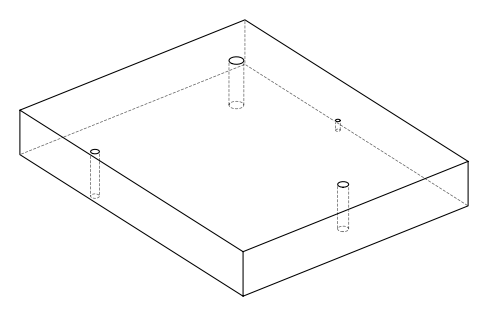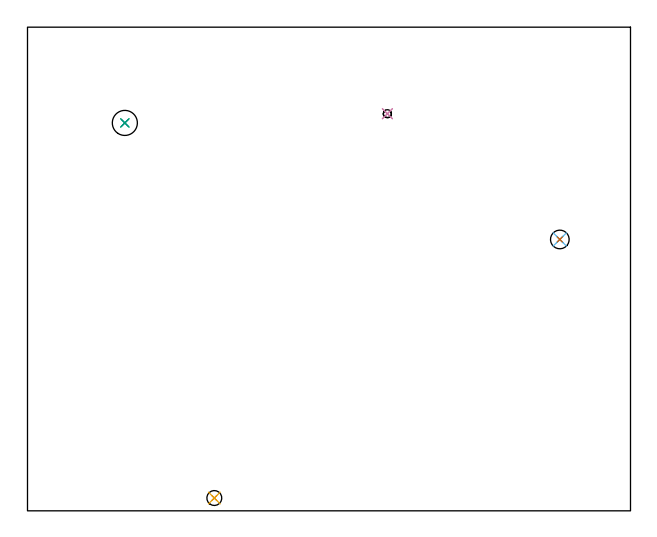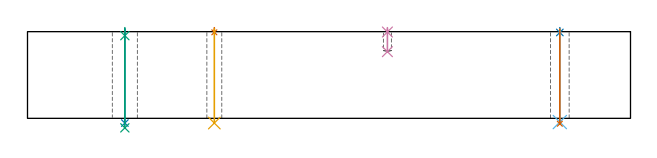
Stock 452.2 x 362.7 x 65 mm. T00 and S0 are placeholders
(PLAN: 10 operations, 6 tool changes, 1.6 min)
(1 SPOT_DRILL | STEP1HOLE | NXT0321_9005460120000 | 0.03 min | 1 mm3)
(2 SPOT_DRILL_1 | STEP1HOLE_1 | NXT0321_9005460120000 | 0.03 min | 2 mm3)
(3 SPOT_DRILL_2 | STEP1HOLE_2 | NXT0321_9005460120000 | 0.05 min | 182 mm3)
(4 SPOT_DRILL_3 | STEP1POCKET | NXT0321_9005460120000 | 0.03 min | 0 mm3)
(5 DRILL_THROUGH_HOLE_INTO_CENTER | STEP1HOLE | NXT0301_083 | 0.28 min | 6372 mm3)
(6 DRILL_THROUGH_HOLE_INTO_CENTER_1 | STEP1HOLE_1 | NXT0301_042 | 0.28 min | 2542 mm3)
(7 DRILL_TO_ENLARGE_THROUGH_HOLE | STEP1HOLE_1 | NXT0301_104 | 0.29 min | 7432 mm3)
(8 DRILL_THROUGH_HOLE_INTO_CENTER_2 | STEP1HOLE_2 | NXT0301_083 | 0.28 min | 6208 mm3)
(9 DRILL_TO_ENLARGE_THROUGH_HOLE_1 | STEP1HOLE_2 | UGT0301_256 | 0.3 min | 11620 mm3)
(10 DRILL_BLIND_HOLE_INTO_CENTER | STEP1POCKET | NXT0301_125 | 0.07 min | 399 mm3)
(TOOL NXT0321_9005460120000 | NC Spot Drill, 142deg, 12mm, Carbide, Uncoated | D12 PA142 FL30 Z2)
(TOOL NXT0301_083 | Carbide Drill 11.2mm [860.1-1120-056A1-MM 2214] | D11.2 PA140 FL72 Z2)
(TOOL NXT0301_042 | Carbide Drill 7.1mm [860.1-0710-057A1-MM 2214] | D7.1 PA140 FL85 Z2)
(TOOL NXT0301_104 | Carbide Drill 14mm [860.1-1400-112A1-MM 2214] | D14 PA140 FL123 Z2)
(TOOL UGT0301_256 | Twist Drill 18.8 mm | D18.8 PA118 FL135 Z2)
(TOOL NXT0301_125 | Carbide Drill 6mm [861.1-0600-018A1-GP GC34] | D6 PA150 FL18.7 Z2)
(OP 1 SPOT_DRILL)
G17 G21 G94 G90
T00 M6
G54
G17 G0 G90 X140.1 Y9.6 S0 M3
G43 Z75. H0
G94 G81 G98 Z64.518 F250. R68.
G80
M5
M2
(OP 2 SPOT_DRILL_1)
G17 G21 G94 G90
T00 M6
G54
G17 G0 G90 X399.2 Y203.5 S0 M3
G43 Z75. H0
G94 G81 G98 Z64.397 F250. R68.
G80
M5
M2
(OP 3 SPOT_DRILL_2)
G17 G21 G94 G90
T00 M6
G54
G17 G0 G90 X73. Y290.9 S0 M3
G43 Z75. H0
G94 G81 G98 Z62. F250. R68.
G80
M5
M2
(OP 4 SPOT_DRILL_3)
G17 G21 G94 G90
T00 M6
G54
G17 G0 G90 X269.9 Y297.8 S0 M3
G43 Z75. H0
G94 G81 G98 Z64.742 F250. R68.
G80
M5
M2
(OP 5 DRILL_THROUGH_HOLE_INTO_CENTER)
G17 G21 G94 G90
T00 M6
G54
G17 G0 G90 X140.1 Y9.6 S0 M3
G43 Z75. H1
G94 G73 G98 Z-3.538 F250. Q9.791 R67.
G80
M5
M2
(OP 6 DRILL_THROUGH_HOLE_INTO_CENTER_1)
G17 G21 G94 G90
T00 M6
G54
G17 G0 G90 X399.2 Y203.5 S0 M3
G43 Z75. H1
G94 G73 G98 Z-2.792 F250. Q6.779 R67.
G80
M5
M2
(OP 7 DRILL_TO_ENLARGE_THROUGH_HOLE)
G17 G21 G94 G90
T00 M6
G54
G17 G0 G90 X399.2 Y203.5 S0 M3
G43 Z75. H1
G94 G73 G98 Z-4.048 F250. Q13.81 R67.
G80
M5
M2
(OP 8 DRILL_THROUGH_HOLE_INTO_CENTER_2)
G17 G21 G94 G90
T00 M6
G54
G17 G0 G90 X73. Y290.9 S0 M3
G43 Z75. H1
G94 G73 G98 Z-3.538 F250. Q9.791 R67.
G80
M5
M2
(OP 9 DRILL_TO_ENLARGE_THROUGH_HOLE_1)
G17 G21 G94 G90
T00 M6
G54
G17 G0 G90 X73. Y290.9 S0 M3
G43 Z75. H0
G94 G73 G98 Z-7.148 F250. Q18.037 R67.
G80
M5
M2
(OP 10 DRILL_BLIND_HOLE_INTO_CENTER)
G17 G21 G94 G90
T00 M6
G54
G17 G0 G90 X269.9 Y297.8 S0 M3
G43 Z75. H1
G94 G81 G98 Z50. F250. R67.
G80
M5
M2
